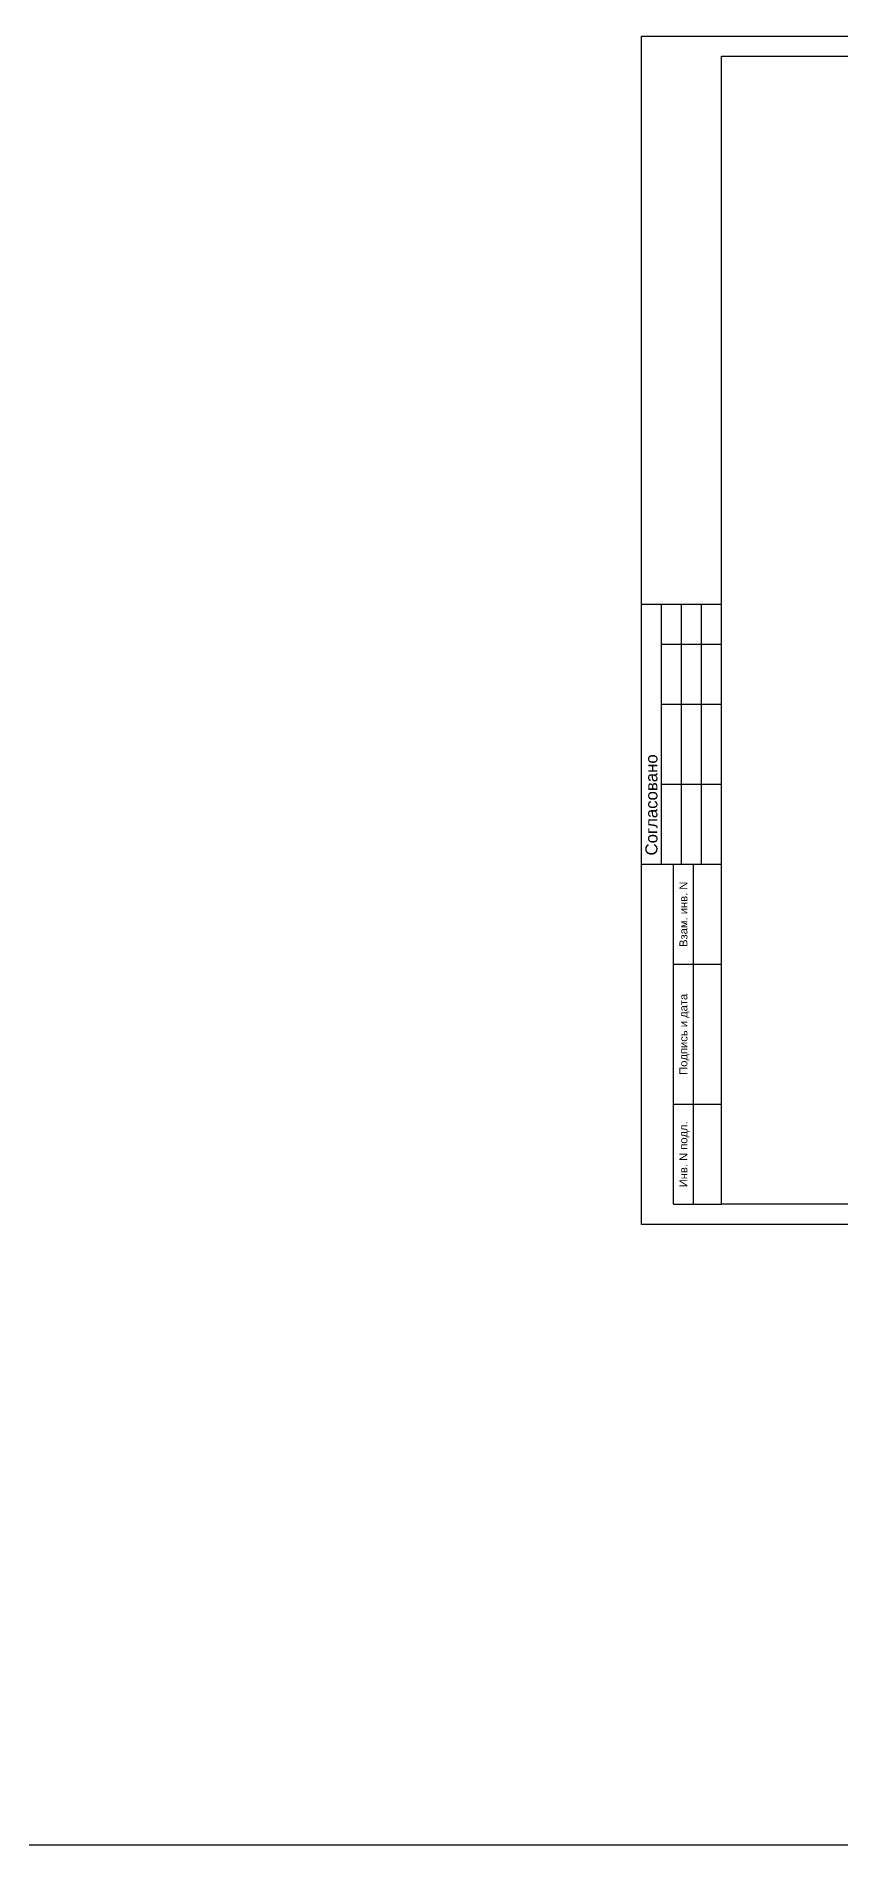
# Model space of a CAD drawing. Header units: millimetres. Extents: x -285783 to 224003, y -270247 to -22062.
# Drawn here: x -224601 to -205318, y -270247 to -226900 of the extents above; entities that cross this region are included whole.
import ezdxf
from ezdxf.enums import TextEntityAlignment as Align

# ---------------------------------------------------------------- set-up
doc = ezdxf.new("R2010")
doc.units = ezdxf.units.MM
for name, color, linetype, lineweight in [('12 текст рамки', 7, 'Continuous', 30), ('13 рамка', 7, 'Continuous', 30), ('крыльцо', 7, 'Continuous', 25)]:
    doc.layers.add(name, color=color, linetype=linetype, lineweight=lineweight)
doc.styles.add('ТЕКСТ', font='arial.ttf', dxfattribs={"oblique": 10, "height": 150})

msp = doc.modelspace()

# ---------------------------------------------------------------- linework, layer by layer
at = {"layer": '13 рамка'}
for p, q in [((-210097, -240515), (-208179, -240515)), ((-209617, -246747), (-209617, -240515)), ((-209138, -246747), (-209138, -240515)), ((-208659, -246747), (-208659, -240515)), ((-209617, -241474), (-208179, -241474)), ((-209617, -242912), (-208179, -242912)), ((-209617, -244829), (-208179, -244829)), ((-210097, -246747), (-208179, -246747)), ((-209330, -254896), (-209330, -246747)), ((-208850, -254896), (-208850, -246747)), ((-209330, -249144), (-208179, -249144)), ((-209330, -252499), (-208179, -252499)), ((-209330, -254896), (-208179, -254896))]:
    msp.add_line(p, q, dxfattribs=at)
for points in [[(-210097, -226900), (-169828, -226900), (-169828, -255376), (-210097, -255376)], [(-208179, -227380), (-170308, -227380), (-170308, -254896), (-208179, -254896)]]:
    msp.add_lwpolyline(points, close=True, dxfattribs=at)
at = {"layer": 'крыльцо', "color": 1}
msp.add_line((-285162, -270247), (-43836, -270247), dxfattribs=at)

# ---------------------------------------------------------------- texts
at = {"layer": '12 текст рамки', "lineweight": 15, "style": 'ТЕКСТ'}
msp.add_text('Согласовано', height=287.63, rotation=90, dxfattribs=at).set_placement((-209857, -246536), align=Align.MIDDLE_LEFT)
for s, p in [('Взам. инв. N', (-209090, -247945)), ('Подпись и дата', (-209090, -250822)), ('Инв. N подл.', (-209090, -253698))]:
    msp.add_text(s, height=191.75, rotation=90, dxfattribs=at).set_placement(p, align=Align.MIDDLE_CENTER)

doc.saveas('drawing.dxf')
